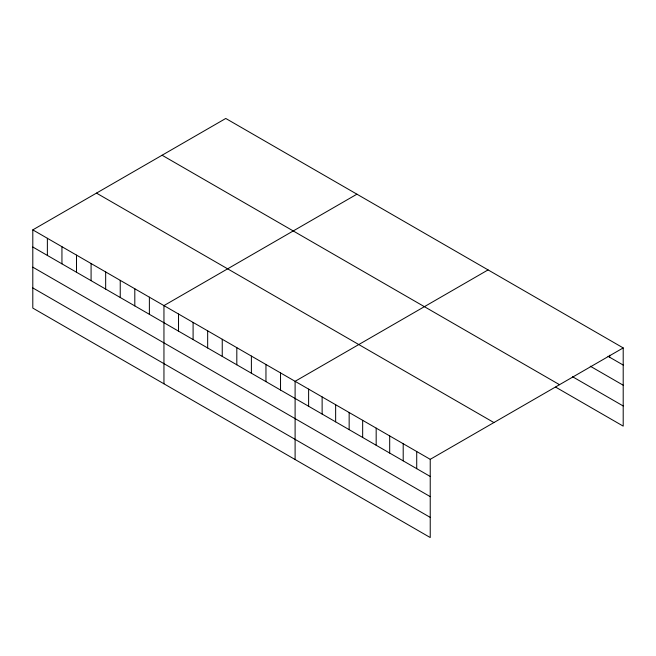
<?xml version="1.0" encoding="UTF-8"?>
<svg xmlns="http://www.w3.org/2000/svg" width="656" height="656" viewBox="0 0 656 656"><rect width="100%" height="100%" fill="white"/><g stroke="black" fill="none" stroke-linecap="round" stroke-linejoin="round"><path stroke-width="0.98" d="M32.8 229.879L430.229 459.331L430.229 537.535L32.8 308.082L32.8 229.879L225.771 118.465L623.2 347.918L623.2 426.121L555.64 387.114M356.921 194.184L163.951 305.598L163.951 383.801M488.072 269.903L295.102 381.316L295.102 459.52M430.229 459.331L623.2 347.918M607.997 356.282L623.2 365.056M590.261 366.196L623.2 385.211M572.524 376.716L623.2 405.974M162.089 155.234L559.519 384.687M96.481 193.11L493.911 422.562M32.8 247.017L430.229 476.469M32.8 267.172L430.229 496.625M32.8 287.927L430.229 517.387M609.686 355.24L609.686 357.258M416.716 451.525L416.716 468.671M403.202 443.727L403.202 460.865M389.689 435.928L389.689 453.066M376.175 428.122L376.175 445.268M362.661 420.324L362.661 437.462M349.156 412.526L349.156 429.664M335.642 404.719L335.642 421.857M322.129 396.921L322.129 414.059M308.615 389.115L308.615 406.261M280.53 372.903L280.53 390.041M265.959 364.49L265.959 381.628M251.387 356.077L251.387 373.215M236.816 347.664L236.816 364.802M222.245 339.25L222.245 356.388M207.665 330.837L207.665 347.975M193.094 322.424L193.094 339.562M178.522 314.011L178.522 331.149M149.379 297.184L149.379 314.322M134.808 288.771L134.808 305.909M120.237 280.358L120.237 297.496M105.665 271.945L105.665 289.083M91.086 263.532L91.086 280.67M76.514 255.118L76.514 272.256M61.943 246.705L61.943 263.843M47.371 238.292L47.371 255.43"/></g></svg>
